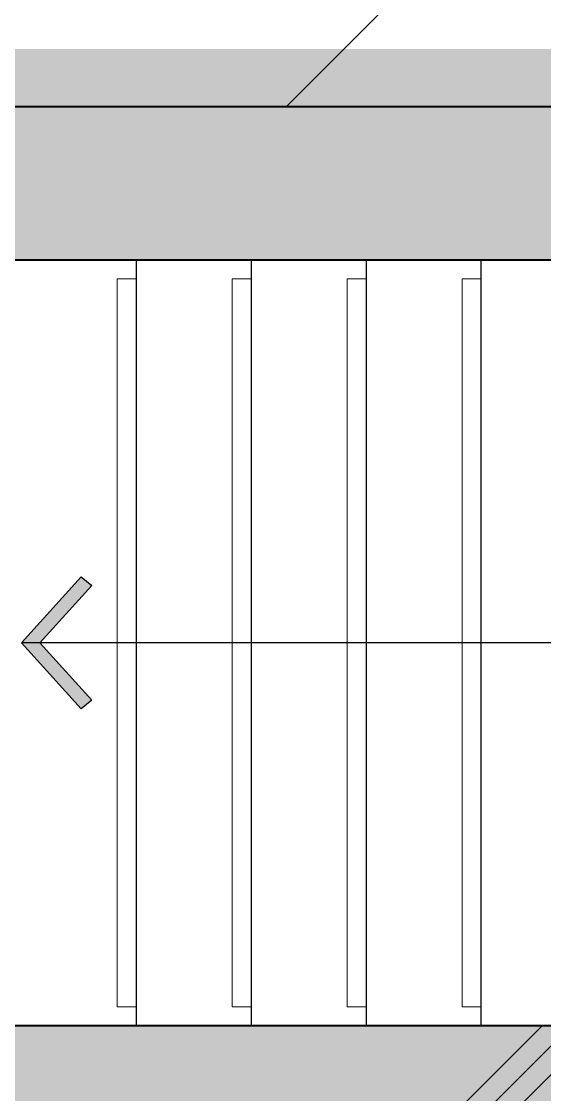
# Model space of a CAD drawing. Header units: millimetres. Extents: x 4739419 to 5837985, y 2291271 to 3446271.
# Drawn here: x 4917212 to 4918577, y 2452312 to 2455113 of the extents above; entities that cross this region are included whole.
import ezdxf

# ---------------------------------------------------------------- set-up
doc = ezdxf.new("R2010")
doc.units = ezdxf.units.MM
doc.layers.get('0').update_dxf_attribs({"color": 255})
for name, color, linetype in [('HEB-Angle joint', 1, 'Continuous'), ('HEB-Area(PC Topping)', 3, 'Continuous'), ('XR-평면도$0$A-CONC-SOLD', 9, 'Continuous')]:
    doc.layers.add(name, color=color, linetype=linetype)
for name, color, linetype, lineweight in [('XR-평면도$0$A-CONC-LIN1', 9, 'Continuous', 40), ('XR-평면도$0$A-ELEV-LIN3', 9, 'Continuous', 18), ('XR-평면도$0$A-SSXM-STAIR', 9, 'Continuous', 25), ('XR-평면도$0$A-XXXX-HATC', 9, 'Continuous', 18), ('XR-평면도$0$A-XXXX-SYMB', 9, 'Continuous', 25)]:
    doc.layers.add(name, color=color, linetype=linetype, lineweight=lineweight)

# ---------------------------------------------------------------- blocks, each defined once
blk = doc.blocks.new('XR-평면도$0$ARROW')
blk.add_lwpolyline([(-0.002, 0.87), (0.738, 0), (-0.002, -0.87), (0.15, -1), (1, 0), (0.15, 1)], close=True)
for points in [[(-0.002, 0.87), (0.15, 1), (0.738, 0), (1, 0)], [(0.738, 0), (1, 0), (-0.002, -0.87), (0.15, -1)]]:
    blk.add_solid(points)
blk = doc.blocks.new('XR-평면도$0$CORE_03_06_B2F 3F에서8F (230330)')
at = {"layer": 'XR-평면도$0$A-CONC-SOLD'}
h = blk.add_hatch(dxfattribs=at)
h.set_pattern_fill('CONC', color=256, scale=100, angle=180)
h.set_pattern_definition([(225, (259193, 729020.6), (2121.32, -2121.32), []), (225, (259193, 728945.6), (2121.32, -2121.32), []), (225, (259193, 728870.6), (2121.32, -2121.32), [])])
h.paths.add_polyline_path([(0, 0), (10950, 0), (10950, 10700), (10550, 10700), (10550, 10000), (7300, 10000), (7300, 9550), (7550, 9550), (7550, 9750), (10550, 9750), (10550, 7250), (8850, 7250), (8850, 7000), (10550, 7000), (10550, 400), (7550, 400), (7550, 7000), (7750, 7000), (7750, 7250), (7550, 7250), (7550, 8450), (7300, 8450), (7300, 5550), (6850, 5550), (6850, 5300), (7300, 5300), (7300, 400), (3500, 400), (3500, 900), (3250, 900), (3250, 400), (400, 400), (400, 2700), (3250, 2700), (3250, 2200), (3500, 2200), (3500, 3500), (3250, 3500), (3250, 2950), (400, 2950), (400, 5300), (3250, 5300), (3250, 4700), (3500, 4700), (3500, 5300), (5750, 5300), (5750, 5550), (5300, 5550), (5300, 7900), (5050, 7900), (5050, 5550), (400, 5550), (400, 9100), (1300, 9100), (1300, 9350), (400, 9350), (400, 12000), (2400, 12000), (2400, 9350), (1915, 9350), (1915, 9100), (3550, 9100), (3550, 9350), (2650, 9350), (2650, 12000), (5050, 12000), (5050, 9350), (4150, 9350), (4150, 9100), (5300, 9100), (5300, 12000), (5750, 12000), (5750, 12400), (0, 12400)])
h.paths.add_polyline_path([(6850, 12000), (10550, 12000), (10550, 11800), (10950, 11800), (10950, 12400), (6850, 12400)], flags=17)
at = {"layer": 'XR-평면도$0$A-XXXX-HATC'}
h = blk.add_hatch(color=253, dxfattribs=at)
h.dxf.hatch_style = 1
h.paths.add_polyline_path([(0, 12400), (0, 0), (10950, 0), (10950, 10685), (10550, 10685), (10550, 10000), (7300, 10000), (7300, 9615), (7550, 9615), (7550, 9750), (10550, 9750), (10550, 7250), (8765, 7250), (8765, 7000), (10550, 7000), (10550, 400), (7550, 400), (7550, 7000), (7635, 7000), (7635, 7250), (7550, 7250), (7550, 8485), (7300, 8485), (7300, 5550), (6865, 5550), (6865, 5300), (7300, 5300), (7300, 400), (3500, 400), (3500, 900), (3250, 900), (3250, 400), (400, 400), (400, 2700), (3250, 2700), (3250, 2200), (3500, 2200), (3500, 3475), (3250, 3475), (3250, 2950), (400, 2950), (400, 5300), (3250, 5300), (3250, 4775), (3500, 4775), (3500, 5300), (5735, 5300), (5735, 5550), (400, 5550), (400, 9100), (1285, 9100), (1285, 9350), (400, 9350), (400, 12000), (2400, 12000), (2400, 9350), (1915, 9350), (1915, 9100), (4235, 9100), (4235, 9350), (2650, 9350), (2650, 12000), (5050, 12000), (5050, 9350), (4865, 9350), (4865, 9100), (5300, 9100), (5300, 12000), (5735, 12000), (5735, 12400)])
h.paths.add_polyline_path([(6865, 12000), (6865, 12400), (10950, 12400), (10950, 11815), (10550, 11815), (10550, 12000)])
at = {"layer": 'XR-평면도$0$A-CONC-LIN1'}
for points in [[(6865, 12000), (6865, 12400), (10950, 12400), (10950, 11815), (10550, 11815)], [(6865, 12000), (10550, 12000)], [(10550, 10000), (7300, 10000), (7300, 9615)]]:
    blk.add_lwpolyline(points, dxfattribs=at)
at = {"layer": 'XR-평면도$0$A-ELEV-LIN3'}
for points in [[(7900, 11950), (7850, 11950), (7850, 10050), (7900, 10050)], [(8200, 11950), (8150, 11950), (8150, 10050), (8200, 10050)], [(8500, 11950), (8450, 11950), (8450, 10050), (8500, 10050)], [(8800, 11950), (8750, 11950), (8750, 10050), (8800, 10050)]]:
    blk.add_lwpolyline(points, dxfattribs=at)
at = {"layer": 'XR-평면도$0$A-SSXM-STAIR'}
for p, q in [((7900, 10000), (7900, 12000)), ((8200, 10000), (8200, 12000)), ((8500, 10000), (8500, 12000)), ((8800, 10000), (8800, 12000))]:
    blk.add_line(p, q, dxfattribs=at)
at = {"layer": 'XR-평면도$0$A-XXXX-SYMB'}
blk.add_lwpolyline([(9100, 11000), (7600, 11000)], dxfattribs=at)
at = {"layer": 'XR-평면도$0$A-XXXX-SYMB', "xscale": -183.0041772266853, "yscale": 172.3206394866578, "zscale": 183.0041772266853}
blk.add_blockref('XR-평면도$0$ARROW', (7783, 11000), dxfattribs=at)

msp = doc.modelspace()

# ---------------------------------------------------------------- hatches: boundary and pattern name
at = {"layer": 'HEB-Area(PC Topping)'}
h = msp.add_hatch(dxfattribs=at)
h.set_pattern_fill('ANSI31', color=256, scale=300)
h.set_pattern_definition([(45, (-566477.5, 0), (-673.51921, 673.51921), [])])
h.paths.add_polyline_path([(4932208.8, 2488391.2), (4932208.8, 2491231.7), (4970731.5, 2491257.7), (4970731.5, 2454889.2), (4949708.8, 2454889.2), (4949708.8, 2458391.2), (4947708.8, 2458391.2), (4947708.8, 2454885.2), (4943208.8, 2454885.2), (4943208.8, 2488391.2)])
h.paths.add_polyline_path([(4909558.8, 2488060.8), (4909558.8, 2454891.2), (4932208.8, 2454891.2), (4932208.8, 2488060.8)])

# ---------------------------------------------------------------- linework, layer by layer
at = {"layer": 'HEB-Angle joint', "const_width": 300}
msp.add_lwpolyline([(4909461.8, 2488060.8), (4932111.8, 2488060.8), (4932111.8, 2454891.2), (4909461.8, 2454891.2)], close=True, dxfattribs=at)
at = {"layer": 'HEB-Area(PC Topping)'}
msp.add_lwpolyline([(4976661.8, 2455391.2), (4949611.8, 2455391.2), (4949611.8, 2458391.2), (4947611.8, 2458391.2), (4947611.8, 2455391.2), (4920561.8, 2455391.2), (4920561.8, 2454891.2), (4909511.8, 2454891.2), (4909511.8, 2522091.2), (4914511.8, 2522091.2), (4914511.8, 2532391.2), (4914511.8, 2532991.2), (5037711.8, 2532991.2)], dxfattribs=at)

# ---------------------------------------------------------------- block references
msp.add_blockref('XR-평면도$0$CORE_03_06_B2F 3F에서8F (230330)', (4909611.8, 2442491.2))
msp.add_blockref('XR-평면도$0$CORE_03_06_B2F 3F에서8F (230330)', (4909611.8, 2442491.2))
msp.add_blockref('XR-평면도$0$CORE_03_06_B2F 3F에서8F (230330)', (4909611.8, 2442491.2))

doc.saveas('drawing.dxf')
